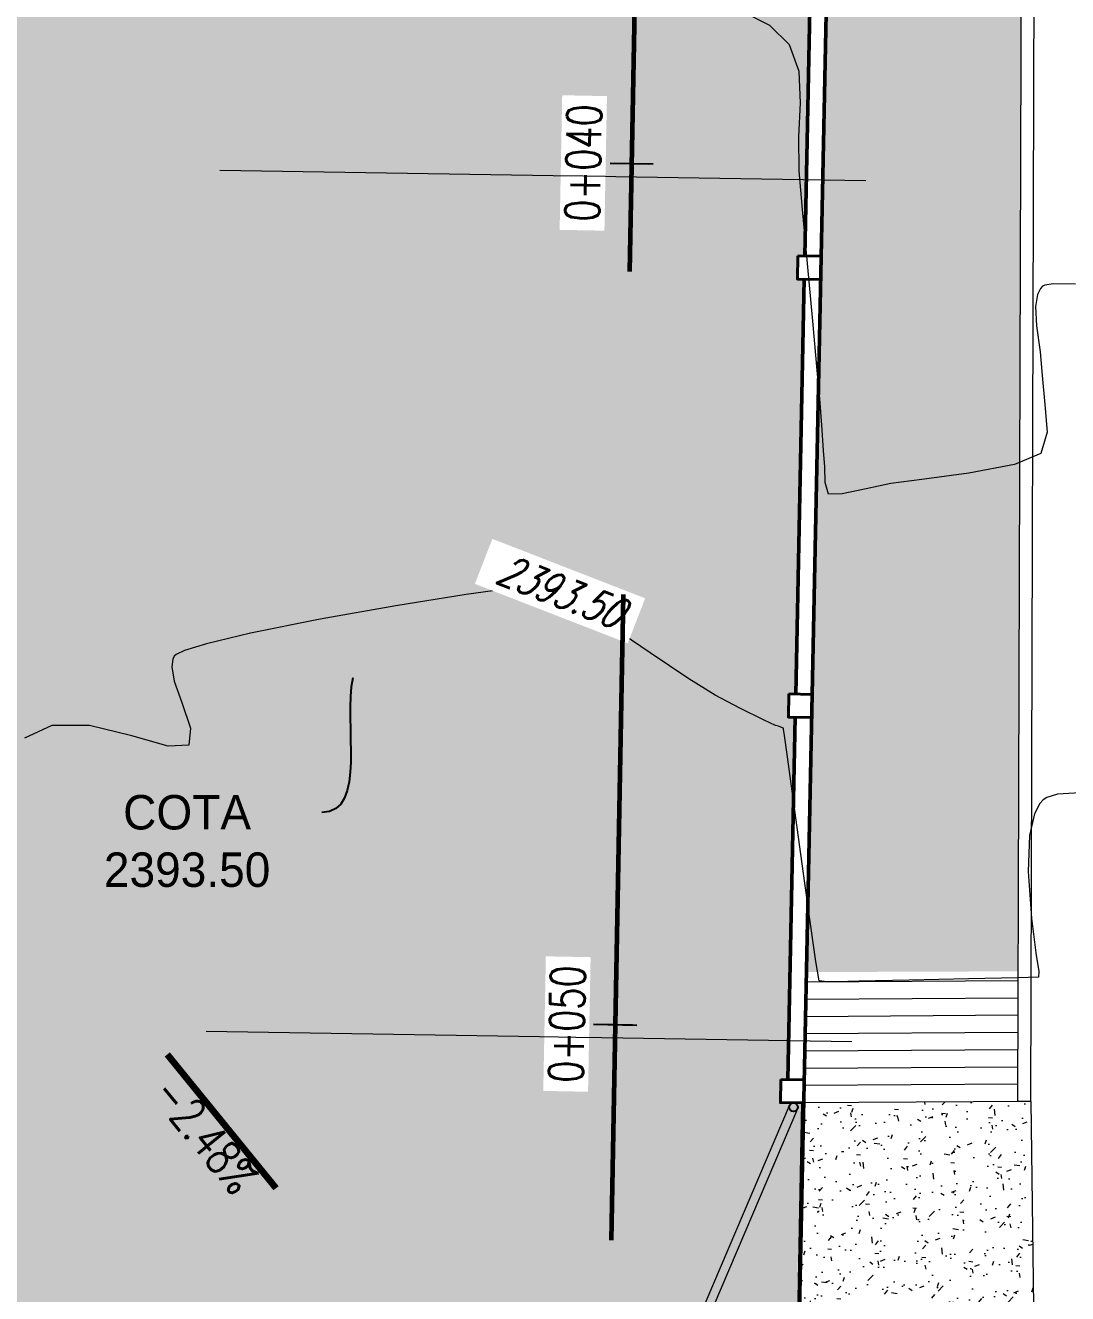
# Model space of a CAD drawing. Header units: metres. Extents: x 0 to 730306, y 0 to 8491524.
# Drawn here: x 729546.76 to 729558.87, y 8491359.72 to 8491374.44 of the extents above; entities that cross this region are included whole.
import ezdxf
from ezdxf import colors
from ezdxf.entities.mleader import LeaderData, LeaderLine
from ezdxf.math import Vec2, Vec3

# ---------------------------------------------------------------- set-up
doc = ezdxf.new("R2010")
doc.units = ezdxf.units.M
doc.linetypes.add('HIDDEN', pattern=[0.375, 0.25, -0.125])
for name, color, linetype in [('C-ALIG', 9, 'HIDDEN'), ('C-TOPO-MINR', 8, 'Continuous'), ('C-TOPO-TEXT', 7, 'Continuous'), ('G-Formatos', 7, 'Continuous'), ('LINEAS DE SECCIÓN', 150, 'HIDDEN')]:
    doc.layers.add(name, color=color, linetype=linetype)
for name, color, linetype, lineweight in [('CALLES', 5, 'Continuous', 18), ('COLUMNAS', 5, 'Continuous', 40), ('HACH', 7, 'Continuous', 0), ('MUROS', 252, 'Continuous', 50), ('TEXTO', 255, 'Continuous', 0)]:
    doc.layers.add(name, color=color, linetype=linetype, lineweight=lineweight)
doc.styles.add('ROMANS-SP', font='simplex.shx', dxfattribs={"width": 0.75, "height": 1.8, "bigfont": '@extfont2.shx'})
doc.styles.add('SIMPLEX', font='simplex.shx', dxfattribs={"width": 0.75, "oblique": 20, "height": 1.75})
doc.styles.get("Standard").update_dxf_attribs({"font": 'arial.ttf'})
doc.styles.add('Titulo', font='BRITANIC.TTF')
doc.dimstyles.new('COTA JCCH', dxfattribs={"dimtxt": 1.8, "dimasz": 1.8, "dimexe": 1.8, "dimexo": 0.75, "dimgap": 0.09, "dimtad": 0, "dimtih": 1, "dimtoh": 1, "dimzin": 0, "dimdsep": 46, "dimtxsty": 'Standard', "dimblk": 'ARCHTICK', "dimcen": 0.09, "dimazin": 0, "dimtfac": 1, "dimtix": 1, "dimtofl": 0, "dimtmove": 0, "dimatfit": 3, "dimfxl": 1, "dimtolj": 1, "dimtzin": 0, "dimarcsym": 0})

# ---------------------------------------------------------------- blocks, each defined once
blk = doc.blocks.new('_ArchTick')
at = {"color": 0, "linetype": 'ByBlock', "const_width": 0.15}
blk.add_lwpolyline([(-0.5, -0.5), (0.5, 0.5)], dxfattribs=at)
blk = doc.blocks.new('AeccTickLine')
blk.add_line((0, -0.5), (0, 0.5))

msp = doc.modelspace()

# ---------------------------------------------------------------- hatches: boundary and pattern name
at = {"layer": 'HACH', "lineweight": 0}
h = msp.add_hatch(dxfattribs=at)
h.set_pattern_fill('AR-B816', color=256, scale=0.001)
h.set_pattern_definition([(0, (-12.828, 1.7562), (0, 0.2032), []), (90, (-12.828, 1.7562), (-0.2032, 0.2032), [0.2032, -0.2032])])
h.paths.add_polyline_path([(729558.387, 8491393.383, -0.516269), (729558.054, 8491393.619, -0.518192), (729558.388, 8491393.855), (729558.407, 8491400.128, 0.220744), (729556.386, 8491403.511), (729555.592, 8491403.546), (729555.507, 8491401.022), (729556.519, 8491400.994), (729556.287, 8491385.496), (729556.265, 8491384.434), (729556.628, 8491384.483), (729556.629, 8491384.788), (729556.929, 8491384.787), (729556.928, 8491384.187), (729556.628, 8491384.188), (729556.628, 8491384.483), (729556.265, 8491384.434), (729556.204, 8491381.461), (729556.202, 8491381.321), (729556.201, 8491381.321), (729556.103, 8491376.545), (729556.101, 8491376.411), (729556.1, 8491376.411), (729556.002, 8491371.628), (729556, 8491371.493), (729555.999, 8491371.493), (729555.897, 8491366.541), (729555.895, 8491366.406), (729555.894, 8491366.406), (729555.834, 8491363.45), (729558.296, 8491363.459), (729558.35, 8491381.441, -0.45013), (729558.07, 8491381.689, -0.451955), (729558.352, 8491381.937)])
h.paths.add_polyline_path([(729557.67, 8491390.516), (729557.37, 8491390.516), (729557.371, 8491390.866), (729557.671, 8491390.866)], flags=16)
h.paths.add_polyline_path([(729557.62, 8491390.566), (729557.42, 8491390.566), (729557.42, 8491390.816), (729557.62, 8491390.816)], flags=0)
h = msp.add_hatch(dxfattribs=at)
h.set_pattern_fill('DOTS', color=9, scale=0.25)
h.set_pattern_definition([(0, (-12.828, 1.7562), (0.1984375, 0.396875), [0, -0.396875])])
h.paths.add_polyline_path([(729547.267, 8491384.668), (729543.436, 8491384.726), (729542.881, 8491384.654, -0.455828), (729542.452, 8491384.251), (729542.297, 8491377.848), (729537.572, 8491377.924), (729537.095, 8491346.059), (729547.177, 8491346.221)])
h.paths.add_polyline_path([(729555.91, 8491376.414), (729555.831, 8491376.415), (729555.835, 8491376.684), (729555.916, 8491376.683), (729556.011, 8491381.324), (729555.932, 8491381.325), (729555.936, 8491381.595), (729556.017, 8491381.593), (729556.075, 8491384.407), (729555.758, 8491384.364), (729548.658, 8491384.646), (729547.267, 8491384.668), (729547.177, 8491346.221), (729555.212, 8491346.35), (729555.216, 8491346.628), (729555.298, 8491346.626), (729555.387, 8491350.987), (729555.308, 8491350.988), (729555.312, 8491351.257), (729555.393, 8491351.256), (729555.492, 8491356.073), (729555.397, 8491356.074), (729555.402, 8491356.343), (729555.672, 8491356.339), (729555.719, 8491358.834), (729555.621, 8491358.834, -1), (729555.121, 8491358.834, -1), (729555.621, 8491358.834), (729555.719, 8491358.834), (729555.711, 8491359.086, -0.990558), (729555.611, 8491359.087, -1.009532), (729555.711, 8491359.086), (729555.778, 8491361.931), (729555.533, 8491361.935), (729555.537, 8491362.204), (729555.618, 8491362.203), (729555.705, 8491366.409), (729555.625, 8491366.411), (729555.63, 8491366.68), (729555.71, 8491366.678), (729555.809, 8491371.496), (729555.73, 8491371.497), (729555.734, 8491371.767), (729555.815, 8491371.765)])
h.paths.add_polyline_path([(729554.676, 8491359.402, -1), (729554.576, 8491359.402, -1)], flags=16)
h.paths.add_polyline_path([(729555.671, 8491356.391, -1), (729555.571, 8491356.391, -1)], flags=16)
h.paths.add_polyline_path([(729552.509, 8491358.571), (729554.809, 8491358.571), (729554.809, 8491359.096), (729552.509, 8491359.096)], flags=24)
h = msp.add_hatch(dxfattribs=at)
h.set_pattern_fill('AR-CONC', color=9, scale=0.003)
h.set_pattern_definition([(50, (-12.828, 1.7562), (0.546554006988, -0.047817256617), [0.05715, -0.62865]), (355, (-12.828, 1.7562), (-0.105730264275, 0.573170535717), [0.04572, -0.50292175251]), (100.4514447, (-12.78245, 1.7522), (0.44082374127, 0.525353255737), [0.0485700264, -0.5342707338]), (46.1842, (-12.828, 1.9086), (0.813237122676, -0.1261269838), [0.085725, -0.942975]), (96.63555761, (-12.7602, 1.8981), (0.712212402155, 0.74227837379), [0.07285506942, -0.80140682448]), (351.18415117, (-12.828, 1.9086), (0.712212402195, 0.74227837376), [0.06857990121, -0.75437919576]), (21, (-12.7518, 1.8705), (0.454843173807, -0.306795594561), [0.05715, -0.62865]), (326, (-12.7518, 1.8705), (0.185406085043, 0.552563898367), [0.04572, -0.50292]), (71.451445, (-12.7139, 1.84493), (0.640249257836, 0.245768306658), [0.0485700264, -0.5342698128]), (37.5, (-12.828, 1.7562), (0.0092658097518, 0.2536651166195), [0, -0.496824, 0, -0.51054, 0, -0.504825]), (7.5, (-12.828, 1.7562), (0.200458987531, 0.300541724454), [0, -0.291084, 0, -0.485394, 0, -0.192405]), (327.5, (-12.99793, 1.7562), (0.4067717855006, -0.017186231978), [0, -0.1905, 0, -0.59436, 0, -0.78867]), (317.5, (-13.07413, 1.7562), (0.444387544158, 0.0762794731), [0, -0.24765, 0, -0.394716, 0, -0.56007])])
h.paths.add_polyline_path([(729558.441, 8491361.947), (729555.803, 8491361.932), (729555.803, 8491361.931), (729555.802, 8491361.931), (729555.687, 8491356.332), (729558.53, 8491355.122)])

# ---------------------------------------------------------------- linework, layer by layer
at = {"lineweight": 13}
for p, q in [((729558.296, 8491363.348), (729555.831, 8491363.332)), ((729558.295, 8491363.148), (729555.827, 8491363.132)), ((729558.294, 8491362.948), (729555.823, 8491362.932)), ((729558.294, 8491362.748), (729555.819, 8491362.732)), ((729558.293, 8491362.548), (729555.815, 8491362.532)), ((729558.293, 8491362.348), (729555.811, 8491362.332)), ((729558.292, 8491362.148), (729555.806, 8491362.132)), ((729558.441, 8491361.947), (729555.778, 8491361.931))]:
    msp.add_line(p, q, dxfattribs=at)
at = {"lineweight": 5}
for points in [[(729555.778, 8491361.931), (729555.672, 8491356.339)], [(729558.441, 8491361.948), (729558.53, 8491355.122)], [(729554.58, 8491359.422), (729555.637, 8491361.902)], [(729555.729, 8491361.864), (729554.672, 8491359.382)]]:
    msp.add_lwpolyline(points, dxfattribs=at)
msp.add_circle((729555.683, 8491361.883), 0.05)
at = {"layer": 'C-TOPO-MINR', "color": 84, "linetype": 'Continuous', "lineweight": 0}
for points, elevation in [([(729558.958, 8491371.438), (729558.7, 8491371.44), (729558.601, 8491371.426), (729558.577, 8491371.414), (729558.552, 8491371.386), (729558.517, 8491371.316), (729558.495, 8491371.178), (729558.506, 8491370.954), (729558.548, 8491370.652), (729558.571, 8491370.377), (729558.601, 8491370.042), (729558.63, 8491369.719), (729558.555, 8491369.47), (729558.251, 8491369.342), (729557.721, 8491369.243), (729557.173, 8491369.171), (729556.815, 8491369.124), (729556.526, 8491369.061), (729556.248, 8491369.002), (729556.09, 8491369), (729556.05, 8491369.134), (729556.047, 8491369.316), (729556.032, 8491369.506), (729556.012, 8491369.8), (729555.99, 8491370.106), (729555.96, 8491370.439), (729555.907, 8491371.009), (729555.845, 8491371.677), (729555.787, 8491372.304), (729555.748, 8491372.752), (729555.746, 8491373.148), (729555.765, 8491373.542), (729555.749, 8491373.907), (729555.639, 8491374.217), (729555.41, 8491374.441), (729555.103, 8491374.596)], 2394), ([(729558.958, 8491371.438), (729558.7, 8491371.44), (729558.601, 8491371.426), (729558.577, 8491371.414), (729558.552, 8491371.386), (729558.517, 8491371.316), (729558.495, 8491371.178), (729558.506, 8491370.954), (729558.548, 8491370.652), (729558.571, 8491370.377), (729558.601, 8491370.042), (729558.63, 8491369.719), (729558.555, 8491369.47), (729558.251, 8491369.342), (729557.721, 8491369.243), (729557.173, 8491369.171), (729556.815, 8491369.124), (729556.526, 8491369.061), (729556.248, 8491369.002), (729556.09, 8491369), (729556.05, 8491369.134), (729556.047, 8491369.316), (729556.032, 8491369.506), (729556.012, 8491369.8), (729555.99, 8491370.106), (729555.96, 8491370.439), (729555.907, 8491371.009), (729555.845, 8491371.677), (729555.787, 8491372.304), (729555.748, 8491372.752), (729555.746, 8491373.148), (729555.765, 8491373.542), (729555.749, 8491373.907), (729555.639, 8491374.217), (729555.41, 8491374.441), (729555.103, 8491374.596)], 2394), ([(729558.958, 8491371.438), (729558.7, 8491371.44), (729558.601, 8491371.426), (729558.577, 8491371.414), (729558.552, 8491371.386), (729558.517, 8491371.316), (729558.495, 8491371.178), (729558.506, 8491370.954), (729558.548, 8491370.652), (729558.571, 8491370.377), (729558.601, 8491370.042), (729558.63, 8491369.719), (729558.555, 8491369.47), (729558.251, 8491369.342), (729557.721, 8491369.243), (729557.173, 8491369.171), (729556.815, 8491369.124), (729556.526, 8491369.061), (729556.248, 8491369.002), (729556.09, 8491369), (729556.05, 8491369.134), (729556.047, 8491369.316), (729556.032, 8491369.506), (729556.012, 8491369.8), (729555.99, 8491370.106), (729555.96, 8491370.439), (729555.907, 8491371.009), (729555.845, 8491371.677), (729555.787, 8491372.304), (729555.748, 8491372.752), (729555.746, 8491373.148), (729555.765, 8491373.542), (729555.749, 8491373.907), (729555.639, 8491374.217), (729555.41, 8491374.441), (729555.103, 8491374.596)], 2394), ([(729559.013, 8491365.53), (729558.748, 8491365.515), (729558.625, 8491365.478), (729558.583, 8491365.45), (729558.543, 8491365.407), (729558.481, 8491365.286), (729558.426, 8491365.035), (729558.41, 8491364.619), (729558.447, 8491364.076), (729558.503, 8491363.641), (729558.532, 8491363.462), (729558.531, 8491363.392), (729558.29, 8491363.385), (729557.715, 8491363.371), (729557.027, 8491363.356), (729556.443, 8491363.343), (729556.183, 8491363.338), (729556.076, 8491363.335), (729555.983, 8491363.349), (729555.945, 8491363.573), (729555.866, 8491364.118), (729555.768, 8491364.821), (729555.672, 8491365.523), (729555.61, 8491365.976), (729555.58, 8491366.199), (729555.569, 8491366.272), (729555.567, 8491366.282), (729555.557, 8491366.288), (729555.511, 8491366.304), (729555.476, 8491366.315), (729555.343, 8491366.377), (729555.06, 8491366.513), (729554.773, 8491366.664), (729554.469, 8491366.857), (729554.021, 8491367.157), (729553.584, 8491367.452), (729553.313, 8491367.632), (729553.142, 8491367.756), (729552.976, 8491367.873), (729552.794, 8491367.944), (729552.501, 8491367.92), (729551.881, 8491367.834), (729551.066, 8491367.702), (729550.188, 8491367.546), (729549.378, 8491367.384), (729548.869, 8491367.263), (729548.612, 8491367.184), (729548.516, 8491367.138), (729548.493, 8491367.119), (729548.475, 8491367.083), (729548.463, 8491366.994), (729548.492, 8491366.829), (729548.579, 8491366.579), (729548.681, 8491366.282), (729548.664, 8491366.085), (729548.421, 8491366.074), (729547.999, 8491366.193), (729547.51, 8491366.314), (729547.07, 8491366.313), (729546.753, 8491366.166)], 2393.5)]:
    msp.add_lwpolyline(points, dxfattribs=dict(at, elevation=elevation))
at = {"layer": 'CALLES', "lineweight": 13}
for points in [[(729558.291, 8491361.949), (729558.35, 8491381.439)], [(729558.441, 8491361.948), (729558.5, 8491381.439)], [(729558.441, 8491361.948), (729558.291, 8491361.948)]]:
    msp.add_lwpolyline(points, dxfattribs=at)
at = {"layer": 'COLUMNAS'}
for points in [[(729555.734, 8491371.767), (729556.004, 8491371.762), (729556, 8491371.493), (729555.73, 8491371.497)], [(729555.63, 8491366.68), (729555.899, 8491366.675), (729555.895, 8491366.406), (729555.625, 8491366.411)], [(729555.537, 8491362.204), (729555.807, 8491362.2), (729555.803, 8491361.931), (729555.533, 8491361.935)]]:
    msp.add_lwpolyline(points, close=True, dxfattribs=at)
at = {"layer": 'MUROS'}
for p, q in [((729555.815, 8491371.765), (729555.91, 8491376.414)), ((729555.71, 8491366.678), (729555.809, 8491371.496)), ((729555.618, 8491362.203), (729555.705, 8491366.409))]:
    msp.add_line(p, q, dxfattribs=at)
msp.add_lwpolyline([(729556.287, 8491385.496), (729556.519, 8491400.994), (729538.021, 8491401.271), (729537.789, 8491385.773), (729537.689, 8491385.774), (729537.095, 8491346.059), (729555.482, 8491346.354)], close=True, dxfattribs=at)
msp.add_lwpolyline([(729537.689, 8491385.774), (729537.095, 8491346.059), (729555.482, 8491346.354), (729556.287, 8491385.496), (729537.789, 8491385.773)], dxfattribs=at)

# ---------------------------------------------------------------- block references
at = {"layer": 'G-Formatos', "color": 3, "linetype": 'Continuous', "lineweight": 9, "extrusion": (-1.22443e-16, 2.32496e-18, -1), "rotation": 271.0878106474457}
for p, xscale, yscale, zscale in [((-729553.803, 8491372.835), 0.4000000635492297, 0.4000000635492297, 0.4000000635492297), ((-729553.803, 8491372.835), 0.4000000657208567, 0.4000000657208567, 0.4000000657208567), ((-729553.803, 8491372.835), 0.4000000272586775, 0.4000000272586775, 0.4000000272586775), ((-729553.613, 8491362.836), 0.4000000635492297, 0.4000000635492297, 0.4000000635492297), ((-729553.613, 8491362.836), 0.4000000657208567, 0.4000000657208567, 0.4000000657208567), ((-729553.613, 8491362.836), 0.4000000272586775, 0.4000000272586775, 0.4000000272586775)]:
    msp.add_blockref('AeccTickLine', p, dxfattribs=dict(at, xscale=xscale, yscale=yscale, zscale=zscale))

# ---------------------------------------------------------------- texts
at = {"layer": 'C-TOPO-TEXT', "color": 7, "linetype": 'Continuous', "lineweight": 5, "insert": (729548.697, 8491361.433), "char_height": 0.4, "attachment_point": 8, "rotation": 309.1397, "style": 'ROMANS-SP'}
msp.add_mtext('{\\C2;-2.48%}', dxfattribs=at)
msp.add_mtext('{\\C2;-2.48%}', dxfattribs=at)
msp.add_mtext('{\\C2;-2.48%}', dxfattribs=at)

# ---------------------------------------------------------------- leaders
at = {"layer": 'C-TOPO-TEXT', "color": 1, "linetype": 'Continuous', "lineweight": -3}
msp.add_leader([(729549.677, 8491360.941), (729548.415, 8491362.492)], dimstyle='COTA JCCH', override={"dimscale": 1, "dimasz": 0.4, "dimclrd": 1, "dimlwd": 65535}, dxfattribs=at)
msp.add_leader([(729549.677, 8491360.941), (729548.415, 8491362.492)], dimstyle='COTA JCCH', override={"dimscale": 1, "dimasz": 0.4, "dimclrd": 1, "dimlwd": 65535}, dxfattribs=at)
msp.add_leader([(729549.677, 8491360.941), (729548.415, 8491362.492)], dimstyle='COTA JCCH', override={"dimscale": 1, "dimasz": 0.4, "dimclrd": 1, "dimlwd": 65535}, dxfattribs=at)
at = {"layer": 'TEXTO', "lineweight": 5}
ml = msp.add_multileader_mtext('Standard', dxfattribs=at)
ml.set_content('{\\C255;COTA\\P\\pxqc;2393.50}', color=1, style='Titulo')
ml.set_leader_properties()
ml.build(insert=Vec2(0, 0))
ml.multileader.update_dxf_attribs({"leader_type": 2, "has_text_frame": 1, "arrow_head_size": 0.8, "scale": 0.2})
ctx = ml.context
ctx.base_point, ctx.scale, ctx.char_height, ctx.arrow_head_size, ctx.landing_gap_size, ctx.plane_origin = Vec3(729547.078, 8491365.302), 0.2, 0.4, 0.8, 0.4, Vec3(729551.125, 8491367.116)
ctx.text_align_type = 1
notes = []
notes.append((ctx, [(0, (1, 1, 0), (729551.806, 8491365.302), (-1, 0), 1.6, [(0, [(729550.747, 8491367.646)], 0, [])])]))
ctx.mtext.insert, ctx.mtext.alignment, ctx.mtext.flow_direction = Vec3(729548.642, 8491365.506), 2, 5
for ctx, leaders in notes:
    for number, flags, end, landing, length, lines in leaders:
        leader = LeaderData()
        leader.index, (leader.has_last_leader_line, leader.has_dogleg_vector, leader.attachment_direction) = number, flags
        leader.last_leader_point, leader.dogleg_vector, leader.dogleg_length = Vec3(end), Vec3(landing), length
        for number, points, colour, breaks in lines:
            line = LeaderLine()
            line.index, line.vertices, line.color, line.breaks = number, Vec3.list(points), colors.encode_raw_color(colour), breaks
            leader.lines.append(line)
        ctx.leaders.append(leader)

# ---------------------------------------------------------------- next in the draw order: texts
at = {"layer": 'C-TOPO-TEXT', "color": 7, "linetype": 'Continuous', "lineweight": 5, "insert": (729552.973, 8491367.874, 2393.5), "char_height": 0.36, "width": 1.70438, "attachment_point": 5, "rotation": 338.7572, "style": 'SIMPLEX', "bg_fill": 3, "box_fill_scale": 1.277778, "bg_fill_color": 256, "bg_fill_true_color": 13158600, "bg_fill_transparency": 0}
msp.add_mtext('{\\C2;2393.50}', dxfattribs=at)

# ---------------------------------------------------------------- next in the draw order: linework, layer by layer
at = {"layer": 'C-ALIG', "color": 5, "linetype": 'HIDDEN', "lineweight": 60, "ltscale": 30}
msp.add_line((729554.562, 8491412.827), (729552.931, 8491326.928), dxfattribs=at)

# ---------------------------------------------------------------- next in the draw order: texts
at = {"layer": 'G-Formatos', "color": 2, "linetype": 'Continuous', "lineweight": 9, "char_height": 0.4, "width": 1.44286, "attachment_point": 8, "rotation": 88.9122, "style": 'ROMANS-SP', "bg_fill": 3, "box_fill_scale": 1.15, "bg_fill_color": 256, "bg_fill_true_color": 13158600, "bg_fill_transparency": 0}
for s, insert in [('{\\C2;0+040}', (729553.443, 8491372.841)), ('{\\C2;0+050}', (729553.253, 8491362.843))]:
    msp.add_mtext(s, dxfattribs=dict(at, insert=insert))

# ---------------------------------------------------------------- next in the draw order: linework, layer by layer
at = {"layer": 'C-TOPO-MINR', "color": 84, "linetype": 'Continuous', "lineweight": 0, "elevation": 2393.5}
msp.add_lwpolyline([(729559.013, 8491365.53), (729558.748, 8491365.515), (729558.625, 8491365.478), (729558.583, 8491365.45), (729558.543, 8491365.407), (729558.481, 8491365.286), (729558.426, 8491365.035), (729558.41, 8491364.619), (729558.447, 8491364.076), (729558.503, 8491363.641), (729558.532, 8491363.462), (729558.531, 8491363.392), (729558.29, 8491363.385), (729557.715, 8491363.371), (729557.027, 8491363.356), (729556.443, 8491363.343), (729556.183, 8491363.338), (729556.076, 8491363.335), (729555.983, 8491363.349), (729555.945, 8491363.573), (729555.866, 8491364.118), (729555.768, 8491364.821), (729555.672, 8491365.523), (729555.61, 8491365.976), (729555.58, 8491366.199), (729555.569, 8491366.272), (729555.567, 8491366.282), (729555.557, 8491366.288), (729555.511, 8491366.304), (729555.476, 8491366.315), (729555.343, 8491366.377), (729555.06, 8491366.513), (729554.773, 8491366.664), (729554.469, 8491366.857), (729554.021, 8491367.157), (729553.584, 8491367.452), (729553.313, 8491367.632), (729553.142, 8491367.756), (729552.976, 8491367.873), (729552.794, 8491367.944), (729552.501, 8491367.92), (729551.881, 8491367.834), (729551.066, 8491367.702), (729550.188, 8491367.546), (729549.378, 8491367.384), (729548.869, 8491367.263), (729548.612, 8491367.184), (729548.516, 8491367.138), (729548.493, 8491367.119), (729548.475, 8491367.083), (729548.463, 8491366.994), (729548.492, 8491366.829), (729548.579, 8491366.579), (729548.681, 8491366.282), (729548.664, 8491366.085), (729548.421, 8491366.074), (729547.999, 8491366.193), (729547.51, 8491366.314), (729547.07, 8491366.313), (729546.753, 8491366.166)], dxfattribs=at)
at = {"layer": 'LINEAS DE SECCIÓN', "color": 150, "linetype": 'HIDDEN', "lineweight": 20, "ltscale": 30}
for points in [[(729567.771, 8491372.458), (729540.774, 8491372.891), (729536.775, 8491372.955)], [(729567.611, 8491362.46), (729540.614, 8491362.893), (729536.615, 8491362.957)]]:
    msp.add_lwpolyline(points, dxfattribs=at)

# ---------------------------------------------------------------- next in the draw order: block references
at = {"layer": 'G-Formatos', "color": 3, "linetype": 'Continuous', "lineweight": 9, "extrusion": (-1.22443e-16, 2.32496e-18, -1), "xscale": 0.5000000340733469, "yscale": 0.5000000340733469, "zscale": 0.5000000340733469, "rotation": 271.0878106474457}
for p in [(-729553.803, 8491372.835), (-729553.613, 8491362.836)]:
    msp.add_blockref('AeccTickLine', p, dxfattribs=at)

# ---------------------------------------------------------------- next in the draw order: texts
at = {"layer": 'C-TOPO-TEXT', "color": 7, "linetype": 'Continuous', "lineweight": 5, "insert": (729552.973, 8491367.874, 2393.5), "char_height": 0.36, "width": 1.70438, "attachment_point": 5, "rotation": 338.7572, "style": 'SIMPLEX', "bg_fill": 3, "box_fill_scale": 1.277778, "bg_fill_color": 256, "bg_fill_true_color": 13158600, "bg_fill_transparency": 0}
msp.add_mtext('{\\C2;2393.50}', dxfattribs=at)

# ---------------------------------------------------------------- next in the draw order: linework, layer by layer
at = {"layer": 'C-ALIG', "color": 5, "linetype": 'HIDDEN', "lineweight": 60, "ltscale": 30}
msp.add_line((729554.562, 8491412.827), (729552.931, 8491326.928), dxfattribs=at)

# ---------------------------------------------------------------- next in the draw order: texts
at = {"layer": 'G-Formatos', "color": 2, "linetype": 'Continuous', "lineweight": 9, "char_height": 0.4, "width": 1.44286, "attachment_point": 8, "rotation": 88.9122, "style": 'ROMANS-SP', "bg_fill": 3, "box_fill_scale": 1.15, "bg_fill_color": 256, "bg_fill_true_color": 13158600, "bg_fill_transparency": 0}
for s, insert in [('{\\C2;0+040}', (729553.443, 8491372.841)), ('{\\C2;0+050}', (729553.253, 8491362.843))]:
    msp.add_mtext(s, dxfattribs=dict(at, insert=insert))

# ---------------------------------------------------------------- next in the draw order: linework, layer by layer
at = {"layer": 'C-TOPO-MINR', "color": 84, "linetype": 'Continuous', "lineweight": 0, "elevation": 2393.5}
msp.add_lwpolyline([(729559.013, 8491365.53), (729558.748, 8491365.515), (729558.625, 8491365.478), (729558.583, 8491365.45), (729558.543, 8491365.407), (729558.481, 8491365.286), (729558.426, 8491365.035), (729558.41, 8491364.619), (729558.447, 8491364.076), (729558.503, 8491363.641), (729558.532, 8491363.462), (729558.531, 8491363.392), (729558.29, 8491363.385), (729557.715, 8491363.371), (729557.027, 8491363.356), (729556.443, 8491363.343), (729556.183, 8491363.338), (729556.076, 8491363.335), (729555.983, 8491363.349), (729555.945, 8491363.573), (729555.866, 8491364.118), (729555.768, 8491364.821), (729555.672, 8491365.523), (729555.61, 8491365.976), (729555.58, 8491366.199), (729555.569, 8491366.272), (729555.567, 8491366.282), (729555.557, 8491366.288), (729555.511, 8491366.304), (729555.476, 8491366.315), (729555.343, 8491366.377), (729555.06, 8491366.513), (729554.773, 8491366.664), (729554.469, 8491366.857), (729554.021, 8491367.157), (729553.584, 8491367.452), (729553.313, 8491367.632), (729553.142, 8491367.756), (729552.976, 8491367.873), (729552.794, 8491367.944), (729552.501, 8491367.92), (729551.881, 8491367.834), (729551.066, 8491367.702), (729550.188, 8491367.546), (729549.378, 8491367.384), (729548.869, 8491367.263), (729548.612, 8491367.184), (729548.516, 8491367.138), (729548.493, 8491367.119), (729548.475, 8491367.083), (729548.463, 8491366.994), (729548.492, 8491366.829), (729548.579, 8491366.579), (729548.681, 8491366.282), (729548.664, 8491366.085), (729548.421, 8491366.074), (729547.999, 8491366.193), (729547.51, 8491366.314), (729547.07, 8491366.313), (729546.753, 8491366.166)], dxfattribs=at)
at = {"layer": 'LINEAS DE SECCIÓN', "color": 150, "linetype": 'HIDDEN', "lineweight": 20, "ltscale": 30}
for points in [[(729567.771, 8491372.458), (729540.774, 8491372.891), (729536.775, 8491372.955)], [(729567.611, 8491362.46), (729540.614, 8491362.893), (729536.615, 8491362.957)]]:
    msp.add_lwpolyline(points, dxfattribs=at)

# ---------------------------------------------------------------- next in the draw order: block references
at = {"layer": 'G-Formatos', "color": 3, "linetype": 'Continuous', "lineweight": 9, "extrusion": (-1.22443e-16, 2.32496e-18, -1), "xscale": 0.5000000821510705, "yscale": 0.5000000821510705, "zscale": 0.5000000821510705, "rotation": 271.0878106474457}
for p in [(-729553.803, 8491372.835), (-729553.613, 8491362.836)]:
    msp.add_blockref('AeccTickLine', p, dxfattribs=at)

# ---------------------------------------------------------------- next in the draw order: texts
at = {"layer": 'C-TOPO-TEXT', "color": 7, "linetype": 'Continuous', "lineweight": 5, "insert": (729552.973, 8491367.874, 2393.5), "char_height": 0.36, "width": 1.70438, "attachment_point": 5, "rotation": 338.7572, "style": 'SIMPLEX', "bg_fill": 3, "box_fill_scale": 1.277778, "bg_fill_color": 256, "bg_fill_true_color": 13158600, "bg_fill_transparency": 0}
msp.add_mtext('{\\C2;2393.50}', dxfattribs=at)

# ---------------------------------------------------------------- next in the draw order: linework, layer by layer
at = {"layer": 'C-ALIG', "color": 5, "linetype": 'HIDDEN', "lineweight": 60, "ltscale": 30}
msp.add_line((729554.562, 8491412.827), (729552.931, 8491326.928), dxfattribs=at)

# ---------------------------------------------------------------- next in the draw order: texts
at = {"layer": 'G-Formatos', "color": 2, "linetype": 'Continuous', "lineweight": 9, "char_height": 0.4, "width": 1.44286, "attachment_point": 8, "rotation": 88.9122, "style": 'ROMANS-SP', "bg_fill": 3, "box_fill_scale": 1.15, "bg_fill_color": 256, "bg_fill_true_color": 13158600, "bg_fill_transparency": 0}
for s, insert in [('{\\C2;0+040}', (729553.443, 8491372.841)), ('{\\C2;0+050}', (729553.253, 8491362.843))]:
    msp.add_mtext(s, dxfattribs=dict(at, insert=insert))

# ---------------------------------------------------------------- next in the draw order: linework, layer by layer
at = {"layer": 'LINEAS DE SECCIÓN', "color": 150, "linetype": 'HIDDEN', "lineweight": 20, "ltscale": 30}
for points in [[(729567.771, 8491372.458), (729540.774, 8491372.891), (729536.775, 8491372.955)], [(729567.611, 8491362.46), (729540.614, 8491362.893), (729536.615, 8491362.957)]]:
    msp.add_lwpolyline(points, dxfattribs=at)

# ---------------------------------------------------------------- next in the draw order: block references
at = {"layer": 'G-Formatos', "color": 3, "linetype": 'Continuous', "lineweight": 9, "extrusion": (-1.22443e-16, 2.32496e-18, -1), "xscale": 0.5000000794365371, "yscale": 0.5000000794365371, "zscale": 0.5000000794365371, "rotation": 271.0878106474457}
for p in [(-729553.803, 8491372.835), (-729553.613, 8491362.836)]:
    msp.add_blockref('AeccTickLine', p, dxfattribs=at)

doc.saveas('drawing.dxf')
